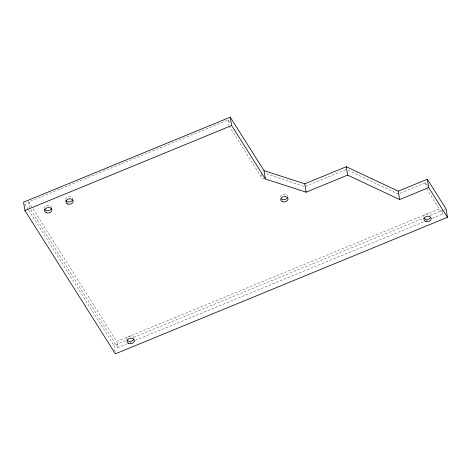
<?xml version="1.0" encoding="UTF-8"?>
<svg xmlns="http://www.w3.org/2000/svg" width="471" height="471" viewBox="0 0 471 471"><rect width="100%" height="100%" fill="white"/><g stroke="black" fill="none" stroke-linecap="round" stroke-linejoin="round"><path stroke-width="0.35" stroke-dasharray="2.35 1.77" d="M29.638 208.029L28.637 201.941L228.088 119.94L230.042 123.031M345.791 169.737L304.672 186.64L265.762 173.546M427.568 185.815L425.625 182.736L398.125 194.04L346.468 169.46M127.258 343.7L117.75 347.61L116.749 341.522L440.202 208.541M115.036 351.737L114.006 345.461L126.257 340.421M133.74 337.348L423.623 218.161M430.429 215.365L443.358 210.048M444.035 209.766L445.401 209.206M129.978 342.582L131.338 342.023M135.412 340.345L425.566 221.052M426.249 220.769L427.609 220.21M432.366 218.256L442.557 214.064L441.892 210.007M229.089 126.022L261.894 177.997L263.978 178.697M426.62 188.824L442.557 214.064M28.637 201.941L116.749 341.522M30.809 209.889L117.75 347.61M24.727 204.025L28.248 209.607M28.643 210.225L114.006 345.461M425.625 182.736L426.402 187.47M261.228 173.94L261.894 177.997M228.088 119.94L228.977 125.345M44.315 208.7A3.668 2.708 -9.3 0 1 47.324 205.344A3.668 2.708 -9.3 0 1 51.51 207.293M65.563 199.245A3.668 2.708 -9.3 0 1 69.072 196.531A3.668 2.708 -9.3 0 1 72.781 198.544M423.564 216.636A3.668 2.708 -9.3 0 1 426.602 213.993A3.668 2.708 -9.3 0 1 430.512 215.276M280.422 196.937A3.668 2.708 -9.3 0 1 283.936 194.223A3.668 2.708 -9.3 0 1 287.646 196.236M126.805 339.373A3.668 2.708 -9.3 0 1 129.813 336.017A3.668 2.708 -9.3 0 1 133.999 337.966"/><path stroke-width="0.71" d="M230.266 117.173L23.55 202.165L24.922 210.531L115.377 353.827L447.45 217.296L446.078 208.93L427.332 179.227L398.278 191.173L346.256 166.74L304.743 183.808L264.013 170.632L230.266 117.173L231.638 125.539L265.379 178.998L306.115 192.174L347.622 175.112L399.643 199.545L428.704 187.599L427.332 179.227M24.922 210.531L231.638 125.539M428.704 187.599L447.45 217.296M398.278 191.173L399.643 199.545M346.256 166.74L347.622 175.112M304.743 183.808L306.115 192.174M264.013 170.632L265.379 178.998M51.539 207.999A3.668 2.708 -9.3 0 1 48.501 210.643A3.668 2.708 -9.3 0 1 44.592 209.36M72.593 199.963A3.668 2.708 -9.3 0 1 69.302 201.965A3.668 2.708 -9.3 0 1 65.863 200.611M430.6 217.355A3.668 2.708 -9.3 0 1 427.309 219.362A3.668 2.708 -9.3 0 1 423.871 218.008M287.457 197.655A3.668 2.708 -9.3 0 1 281.228 198.874M133.811 339.385A3.668 2.708 -9.3 0 1 130.514 341.387A3.668 2.708 -9.3 0 1 127.082 340.033M67.435 203.902A3.668 2.708 -9.3 0 0 73.188 201.535A3.668 2.708 -9.3 0 0 68.059 199.156A3.668 2.708 -9.3 0 0 67.435 203.902M282.3 201.594A3.668 2.708 -9.3 0 0 288.046 199.227A3.668 2.708 -9.3 0 0 282.924 196.849A3.668 2.708 -9.3 0 0 282.3 201.594M425.443 221.293A3.668 2.708 -9.3 0 0 431.189 218.933A3.668 2.708 -9.3 0 0 426.067 216.548A3.668 2.708 -9.3 0 0 425.443 221.293M128.648 343.318A3.668 2.708 -9.3 0 0 134.4 340.957A3.668 2.708 -9.3 0 0 129.278 338.572A3.668 2.708 -9.3 0 0 128.648 343.318M46.158 212.645A3.668 2.708 -9.3 0 0 51.91 210.284A3.668 2.708 -9.3 0 0 46.788 207.899A3.668 2.708 -9.3 0 0 46.158 212.645"/></g></svg>
